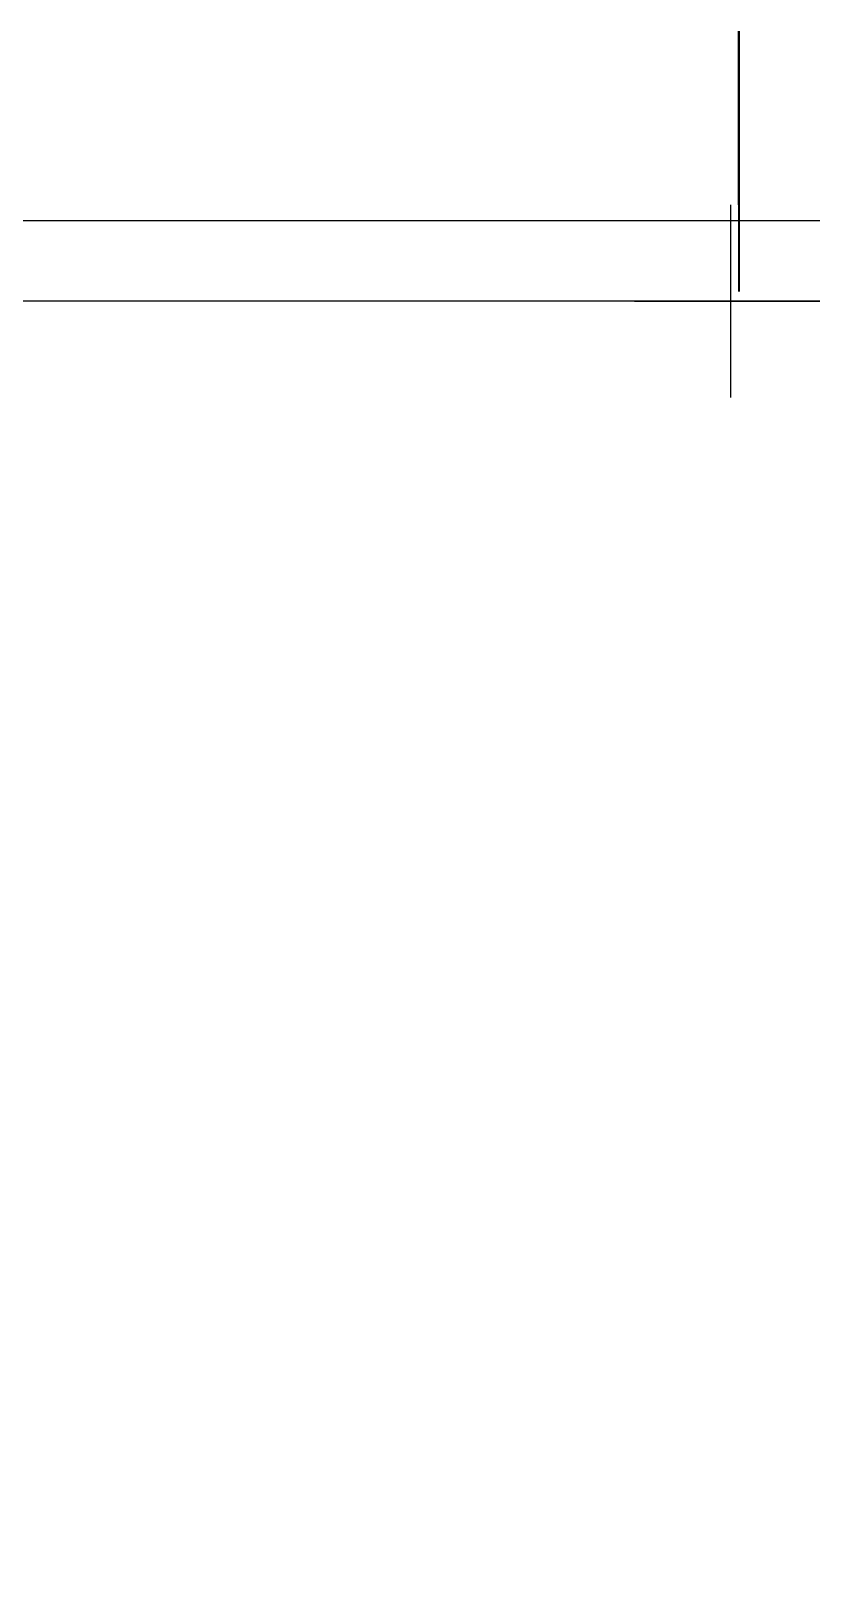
# Model space of a CAD drawing. Header units: millimetres. Extents: x 0 to 420, y 0 to 297.
# Drawn here: x 169.2 to 214.2, y 207.2 to 297 of the extents above; entities that cross this region are included whole.
import ezdxf

# ---------------------------------------------------------------- set-up
doc = ezdxf.new("R2010")
doc.units = ezdxf.units.MM
doc.styles.get("Standard").update_dxf_attribs({"font": 'hyswlongfangsong.ttf'})

# ---------------------------------------------------------------- blocks, each defined once
blk = doc.blocks.new('HH_FRAME_C429X297')
at = {"layer": 'HH_TITLE'}
for p, q in [((214.44, 287), (214.44, 299)), ((208.44, 293), (220.44, 293))]:
    blk.add_line(p, q, dxfattribs=at)
for points in [[(0, 1), (428.881, 1), (428.881, 298), (0, 298)], [(25, 6), (423.881, 6), (423.881, 293), (25, 293)]]:
    blk.add_lwpolyline(points, close=True, dxfattribs=at)
for tag, p, height in [('SCALE', (399.409, 43), 3), ('TITLE', (287.094, 32.5), 5), ('DWG_NO', (362.33, 33.25), 3.5), ('STAGE', (399.409, 32), 3), ('MATERIAL', (255.84, 19.1), 2.8), ('WEIGHT', (291.84, 19.1), 2.8), ('VERSION', (327.84, 19.1), 2.8), ('DATE', (363.84, 19.1), 2.8), ('SHEET', (399.84, 19.1), 2.8), ('DESIGN', (255.84, 8.1), 2.8), ('CHECKED', (291.84, 8.1), 2.8), ('REVIEWED', (327.84, 8.1), 2.8), ('APPROVED', (363.84, 8.1), 2.8), ('COUNTERSIGN', (399.84, 8.1), 2.8)]:
    blk.add_attdef(tag, p, '', height=height, dxfattribs=at)

msp = doc.modelspace()

# ---------------------------------------------------------------- linework, layer by layer
at = {"color": 7, "linetype": 'Continuous', "lineweight": 35}
for p, q in [((210, 297), (210, 282)), ((210, 287), (210, 297))]:
    msp.add_line(p, q, dxfattribs=at)

# ---------------------------------------------------------------- block references
at = {"xscale": 0.9264214046822743, "yscale": 0.9264214046822743}
msp.add_blockref('HH_FRAME_C429X297', (10.875, 10), dxfattribs=at)

doc.saveas('drawing.dxf')
